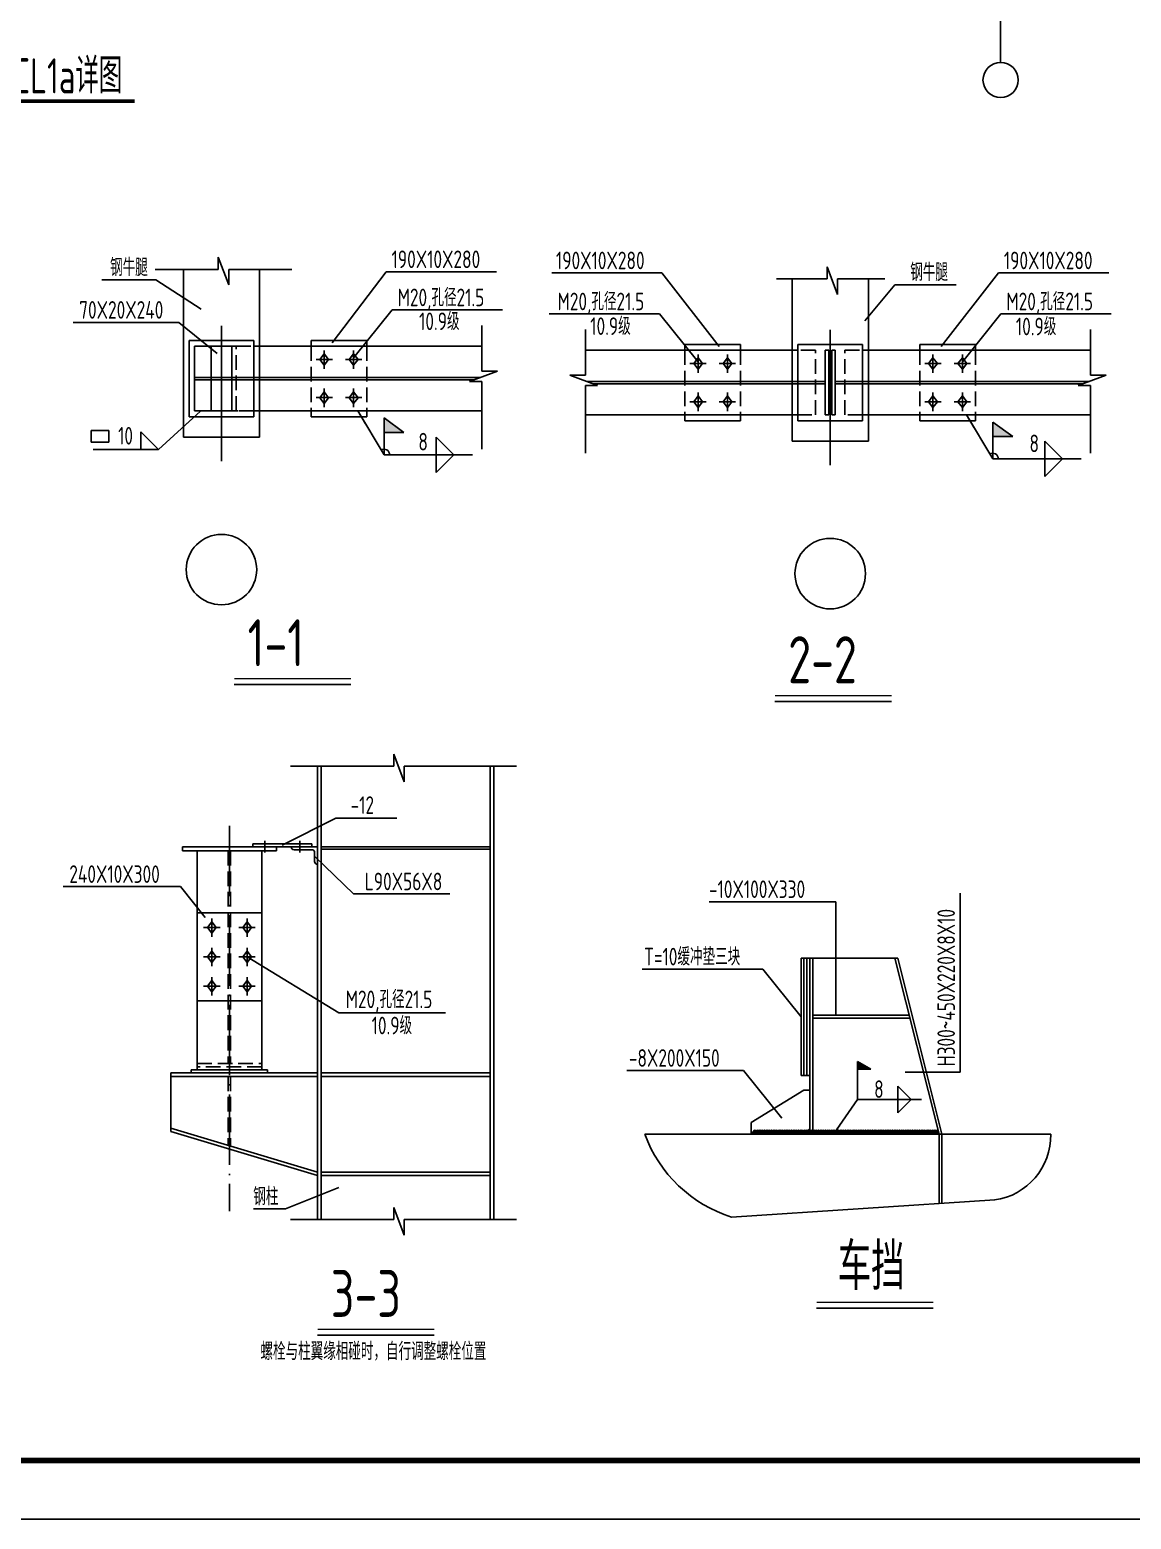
# Model space of a CAD drawing. Extents: x 9834882 to 10005569, y 1691670 to 2510806.
# Drawn here: x 9931964 to 9960096, y 2065545 to 2103584 of the extents above; entities that cross this region are included whole.
import ezdxf
from ezdxf.enums import TextEntityAlignment as Align

# ---------------------------------------------------------------- set-up
doc = ezdxf.new("R2010")
doc.units = 0
doc.header["$LTSCALE"] = 1000
doc.header["$MEASUREMENT"] = 0
for name, pattern in [('ACAD_ISO04W100', [30.5, 24, -3, 0.5, -3]), ('DASH', [0.35, 0.25, -0.1]), ('DOTE', [2.42, 2, -0.2, 0.02, -0.2])]:
    doc.linetypes.add(name, pattern=pattern)
doc.layers.get('0').update_dxf_attribs({"linetype": 'CONTINUOUS'})
for name, color, linetype in [('00-MS', 6, 'CONTINUOUS'), ('1-dcl', 4, 'CONTINUOUS'), ('ADIM', 3, 'CONTINUOUS'), ('AXIS', 3, 'CONTINUOUS'), ('AXIS_TEXT', 7, 'CONTINUOUS'), ('DIM', 3, 'CONTINUOUS'), ('DIM_SYMB', 3, 'CONTINUOUS'), ('DOTE', 8, 'DOTE'), ('LAYER1', 7, 'CONTINUOUS'), ('PUB_TITLE', 4, 'CONTINUOUS'), ('TEXT', 7, 'CONTINUOUS'), ('THICK', 6, 'CONTINUOUS'), ('THIN', 7, 'CONTINUOUS'), ('一般文字', 6, 'CONTINUOUS')]:
    doc.layers.add(name, color=color, linetype=linetype)
doc.styles.add('_HZTXT', font='atssdeng.shx', dxfattribs={"width": 0.8, "bigfont": 'atssdchn.shx'})
doc.styles.add('COMPLEX', font='COMPLEX')
doc.styles.add('hztxt', font='atssdeng.shx', dxfattribs={"width": 0.7, "height": 10, "bigfont": 'atssdchn.shx'})

# ---------------------------------------------------------------- blocks, each defined once
blk = doc.blocks.new('_AXISO')
blk.add_circle((0, 0), 0.5)
at = {"layer": 'AXIS_TEXT', "style": 'COMPLEX', "width": 1.041667}
blk.add_attdef('A', text='', height=0.56, dxfattribs=at).set_placement((-0.25, -0.28), (0.25, -0.28), align=Align.FIT)
blk = doc.blocks.new('A$C59744BDE')
at = {"layer": 'ADIM', "linetype": 'ByBlock'}
for p, q in [((0.75, 1.95), (0, 0.97)), ((0, 0.97), (0.75, 0)), ((1.5, 0.97), (0.75, 1.95)), ((0.75, 0), (1.5, 0.97))]:
    blk.add_line(p, q, dxfattribs=at)
blk = doc.blocks.new('5D5FF5G5FG4')
at = {"layer": 'DIM'}
blk.add_hatch(color=256, dxfattribs=at).paths.add_polyline_path([(6307558.3, 1862893.3), (6307558.3, 1862844.3), (6307626.2, 1862844.3)])
for p, q in [((6307326.8, 1863092.6), (6307382.8, 1863092.6)), ((6307354.8, 1863060.7), (6307354.8, 1863123.4)), ((6307426.8, 1863092.6), (6307482.8, 1863092.6)), ((6307454.8, 1863060.7), (6307454.8, 1863123.4)), ((6307354.8, 1862930.7), (6307354.8, 1862993.4)), ((6307454.8, 1862930.7), (6307454.8, 1862993.4)), ((6307326.8, 1862962.6), (6307382.8, 1862962.6)), ((6307426.8, 1862962.6), (6307482.8, 1862962.6))]:
    blk.add_line(p, q)
at = {"layer": '00-MS'}
for p, q in [((6306874.9, 1862827.6), (6306874.9, 1863399.4)), ((6307134.8, 1862827.6), (6307134.8, 1863399.4)), ((6306894.9, 1863157.6), (6306894.9, 1862897.6)), ((6306894.9, 1863157.6), (6307114.8, 1863157.6)), ((6307114.8, 1863157.6), (6307114.8, 1862897.6)), ((6307309.8, 1863157.6), (6307499.8, 1863157.6)), ((6307309.8, 1863157.6), (6307309.8, 1863137.6)), ((6307499.8, 1863157.6), (6307499.8, 1863137.6)), ((6307061.8, 1863137.6), (6306912.9, 1863137.6)), ((6306912.9, 1863137.6), (6306912.9, 1862917.6)), ((6307039.8, 1863137.6), (6306969.8, 1863137.6)), ((6306969.8, 1863137.6), (6306969.8, 1862917.6)), ((6307039.8, 1862917.6), (6307039.8, 1863137.6)), ((6307114.8, 1863137.6), (6307891.1, 1863137.6)), ((6306912.9, 1863031.6), (6307887.3, 1863031.6)), ((6306912.9, 1863023.6), (6307865.9, 1863023.6)), ((6306894.9, 1862897.6), (6307114.8, 1862897.6)), ((6307061.8, 1862917.6), (6306912.9, 1862917.6)), ((6306969.8, 1862917.6), (6307039.8, 1862917.6)), ((6307114.8, 1862917.6), (6307891.1, 1862917.6)), ((6307309.8, 1862917.6), (6307309.8, 1862897.6)), ((6307309.8, 1862897.6), (6307499.8, 1862897.6)), ((6307499.8, 1862917.6), (6307499.8, 1862897.6)), ((6307134.8, 1862827.6), (6306874.9, 1862827.6))]:
    blk.add_line(p, q, dxfattribs=at)
at = {"layer": '00-MS', "linetype": 'DASH', "ltscale": 0.2}
for p, q in [((6307054.8, 1863137.6), (6307114.8, 1863137.6)), ((6307054.8, 1862917.6), (6307054.8, 1863137.6)), ((6307309.8, 1863137.6), (6307309.8, 1862917.6)), ((6307499.8, 1863137.6), (6307499.8, 1862917.6)), ((6307114.8, 1862917.6), (6307054.8, 1862917.6))]:
    blk.add_line(p, q, dxfattribs=at)
at = {"layer": 'DIM'}
for p, q in [((6306780.8, 1863363.6), (6306597.3, 1863363.6)), ((6306935.3, 1863263.7), (6306780.8, 1863363.6)), ((6307382, 1863148.9), (6307565.8, 1863391.2)), ((6307565.8, 1863391.2), (6307940.9, 1863391.2)), ((6307456, 1863099.1), (6307586.4, 1863261.3)), ((6307586.4, 1863261.3), (6307961.6, 1863261.3)), ((6306859.8, 1863218.8), (6306499.6, 1863218.8)), ((6306990.2, 1863112.7), (6306859.8, 1863218.8)), ((6307004.8, 1862746.4), (6307004.8, 1863206.8)), ((6306933.6, 1862916.9), (6306790.3, 1862785.6)), ((6306933.6, 1862916.9), (6306883.1, 1862870.7)), ((6307468.8, 1862917.3), (6307558.3, 1862767.6)), ((6307468.8, 1862917.3), (6307495.2, 1862873.3)), ((6307558.3, 1862893.3), (6307626.2, 1862844.3)), ((6307558.3, 1862767.6), (6307558.3, 1862893.3)), ((6306561.2, 1862850.5), (6306621.2, 1862850.5)), ((6306561.2, 1862810.5), (6306561.2, 1862850.5)), ((6306621.2, 1862850.5), (6306621.2, 1862810.5)), ((6306790.3, 1862785.6), (6306730.3, 1862845.6)), ((6306730.3, 1862845.6), (6306730.3, 1862785.6)), ((6307626.2, 1862844.3), (6307558.3, 1862844.3)), ((6306621.2, 1862810.5), (6306561.2, 1862810.5)), ((6306790.3, 1862785.6), (6306568.3, 1862785.6)), ((6307735.9, 1862827.6), (6307795.8, 1862767.6)), ((6307735.9, 1862707.6), (6307735.9, 1862827.6)), ((6307558.3, 1862767.6), (6307859.6, 1862767.6)), ((6307795.8, 1862767.6), (6307735.9, 1862707.6))]:
    blk.add_line(p, q, dxfattribs=at)
blk.add_ellipse((6307558.3, 1862767.6), major_axis=(19.4, 0), ratio=1, start_param=-0.001172, end_param=2.108374, dxfattribs=at)
at = {"layer": 'LAYER1', "color": 3}
for p, q in [((6306994, 1863399.4), (6306779.3, 1863399.4)), ((6306994, 1863440.8), (6306994, 1863399.4)), ((6307029.5, 1863346.2), (6306994, 1863440.8)), ((6307029.5, 1863399.4), (6307029.5, 1863346.2)), ((6307244.5, 1863399.4), (6307029.5, 1863399.4)), ((6307891.1, 1863208.4), (6307891.1, 1863053)), ((6307944.3, 1863053), (6307849.7, 1863017.5)), ((6307891.1, 1863053), (6307944.3, 1863053)), ((6307849.7, 1863017.5), (6307891.1, 1863017.5)), ((6307891.1, 1863017.5), (6307891.1, 1862786.8))]:
    blk.add_line(p, q, dxfattribs=at)
at = {"layer": 'TEXT', "color": 3}
blk.add_line((6307048.5, 1861985.9), (6307445.8, 1861985.9), dxfattribs=at)
at = {"layer": 'TEXT', "color": 3, "const_width": 5}
blk.add_lwpolyline([(6307048.5, 1862005.9), (6307445.8, 1862005.9)], dxfattribs=at)
at = {"extrusion": (0, 0, -1), "xscale": 19.99799690581858, "yscale": 19.99799689673819, "zscale": -19.99799689905346}
for p in [(-6307369.8, 1863073.1), (-6307469.8, 1863073.1), (-6307369.8, 1862943.1), (-6307469.8, 1862943.1)]:
    blk.add_blockref('A$C59744BDE', p, dxfattribs=at)
at = {"layer": 'AXIS', "xscale": 239.9759628726169, "yscale": 239.9759627610911, "zscale": 239.9759627886415}
blk.add_blockref('_AXISO', (6307004.8, 1862377), dxfattribs=at)
at = {"layer": 'TEXT', "style": 'hztxt', "width": 0.75}
for s, height, p in [('190X10X280', 59.99, (6307584, 1863403.7)), ('钢牛腿', 59.99, (6306625.4, 1863376.2)), ('70X20X240', 59.99, (6306520.2, 1863231.4)), ('M20,孔径21.5', 59.99, (6307604.6, 1863273.8)), ('10.9级', 59.99, (6307677.6, 1863192.5)), ('1-1', 159.98, (6307093.8, 1862048))]:
    blk.add_text(s, height=height, dxfattribs=at).set_placement(p)
for s, height, p in [('10', 59.99, (6306703.5, 1862832.8)), ('8', 60, (6307707.8, 1862812.6))]:
    blk.add_text(s, height=height, dxfattribs=at).set_placement(p, align=Align.MIDDLE_RIGHT)
blk = doc.blocks.new('32F1G53F4HF4H')
at = {"layer": 'DIM'}
blk.add_hatch(color=256, dxfattribs=at).paths.add_polyline_path([(6306769.6, 1860100.9), (6306769.6, 1860051.9), (6306837.5, 1860051.9)])
for p, q in [((6305794.1, 1860300.3), (6305738.2, 1860300.3)), ((6305766.2, 1860268.3), (6305766.2, 1860331)), ((6305894.1, 1860300.3), (6305838.1, 1860300.3)), ((6305866.1, 1860268.3), (6305866.1, 1860331)), ((6306538.1, 1860300.3), (6306594.1, 1860300.3)), ((6306566.1, 1860268.3), (6306566.1, 1860331)), ((6306638.1, 1860300.3), (6306694.1, 1860300.3)), ((6306666.1, 1860268.3), (6306666.1, 1860331)), ((6305766.2, 1860138.3), (6305766.2, 1860201)), ((6305866.1, 1860138.3), (6305866.1, 1860201)), ((6306566.1, 1860138.3), (6306566.1, 1860201)), ((6306666.1, 1860138.3), (6306666.1, 1860201)), ((6305794.1, 1860170.3), (6305738.2, 1860170.3)), ((6305894.1, 1860170.3), (6305838.1, 1860170.3)), ((6306538.1, 1860170.3), (6306594.1, 1860170.3)), ((6306638.1, 1860170.3), (6306694.1, 1860170.3))]:
    blk.add_line(p, q)
at = {"layer": '00-MS'}
for p, q in [((6306086.1, 1860035.3), (6306086.1, 1860588.7)), ((6306346.1, 1860035.3), (6306346.1, 1860588.7)), ((6305911.1, 1860365.3), (6305721.2, 1860365.3)), ((6305721.2, 1860365.3), (6305721.2, 1860345.3)), ((6305911.1, 1860365.3), (6305911.1, 1860345.3)), ((6306106.1, 1860365.3), (6306326.1, 1860365.3)), ((6306106.1, 1860365.3), (6306106.1, 1860105.3)), ((6306326.1, 1860365.3), (6306326.1, 1860105.3)), ((6306521.1, 1860365.3), (6306521.1, 1860345.3)), ((6306521.1, 1860365.3), (6306711.1, 1860365.3)), ((6306711.1, 1860365.3), (6306711.1, 1860345.3)), ((6306106.1, 1860345.3), (6305382.5, 1860345.3)), ((6306199.1, 1860345.3), (6306211.1, 1860345.3)), ((6306199.1, 1860125.3), (6306199.1, 1860345.3)), ((6306211.1, 1860345.3), (6306211.1, 1860125.3)), ((6306233.1, 1860345.3), (6306221.1, 1860345.3)), ((6306221.1, 1860345.3), (6306221.1, 1860125.3)), ((6306233.1, 1860125.3), (6306233.1, 1860345.3)), ((6306326.1, 1860345.3), (6307102.3, 1860345.3)), ((6306199.1, 1860239.3), (6305386.3, 1860239.3)), ((6306199.1, 1860231.3), (6305407.6, 1860231.3)), ((6306233.1, 1860239.3), (6307098.5, 1860239.3)), ((6306233.1, 1860231.3), (6307077.2, 1860231.3)), ((6306106.1, 1860125.3), (6305382.5, 1860125.3)), ((6305721.2, 1860125.3), (6305721.2, 1860105.3)), ((6305911.1, 1860105.3), (6305721.2, 1860105.3)), ((6305911.1, 1860125.3), (6305911.1, 1860105.3)), ((6306106.1, 1860105.3), (6306326.1, 1860105.3)), ((6306211.1, 1860125.3), (6306199.1, 1860125.3)), ((6306221.1, 1860125.3), (6306233.1, 1860125.3)), ((6306326.1, 1860125.3), (6307102.3, 1860125.3)), ((6306521.1, 1860125.3), (6306521.1, 1860105.3)), ((6306521.1, 1860105.3), (6306711.1, 1860105.3)), ((6306711.1, 1860125.3), (6306711.1, 1860105.3)), ((6306346.1, 1860035.3), (6306086.1, 1860035.3))]:
    blk.add_line(p, q, dxfattribs=at)
at = {"layer": '00-MS', "linetype": 'DASH', "ltscale": 0.2}
for p, q in [((6305721.2, 1860345.3), (6305721.2, 1860125.3)), ((6305911.1, 1860345.3), (6305911.1, 1860125.3)), ((6306166.1, 1860345.3), (6306103.1, 1860345.3)), ((6306166.1, 1860125.3), (6306166.1, 1860345.3)), ((6306266.1, 1860345.3), (6306326.1, 1860345.3)), ((6306266.1, 1860125.3), (6306266.1, 1860345.3)), ((6306521.1, 1860345.3), (6306521.1, 1860125.3)), ((6306711.1, 1860345.3), (6306711.1, 1860125.3)), ((6306103.1, 1860125.3), (6306166.1, 1860125.3)), ((6306326.1, 1860125.3), (6306266.1, 1860125.3))]:
    blk.add_line(p, q, dxfattribs=at)
at = {"layer": 'DIM'}
for p, q in [((6305642.9, 1860608.7), (6305267.8, 1860608.7)), ((6305838, 1860358.7), (6305642.9, 1860608.7)), ((6306594.2, 1860358.7), (6306789.3, 1860608.7)), ((6306789.3, 1860608.7), (6307164.5, 1860608.7)), ((6306334.3, 1860445.7), (6306436.3, 1860568.7)), ((6306436.3, 1860568.7), (6306644.9, 1860568.7)), ((6305634.5, 1860469), (6305259.4, 1860469)), ((6305764.9, 1860306.8), (6305634.5, 1860469)), ((6306667.3, 1860306.8), (6306797.7, 1860469)), ((6306797.7, 1860469), (6307172.9, 1860469)), ((6306216.1, 1859954.1), (6306216.1, 1860414.5)), ((6306680.1, 1860125), (6306706.4, 1860080.9)), ((6306680.1, 1860125), (6306769.6, 1859975.3)), ((6306769.6, 1859975.3), (6306769.6, 1860100.9)), ((6306769.6, 1860100.9), (6306837.5, 1860051.9)), ((6306837.5, 1860051.9), (6306769.6, 1860051.9)), ((6306947.1, 1859915.3), (6306947.1, 1860035.3)), ((6306947.1, 1860035.3), (6307007.1, 1859975.3)), ((6306769.6, 1859975.3), (6307070.8, 1859975.3)), ((6307007.1, 1859975.3), (6306947.1, 1859915.3))]:
    blk.add_line(p, q, dxfattribs=at)
blk.add_ellipse((6306769.6, 1859975.3), major_axis=(19.4, 0.1), ratio=1, start_param=-0.005328, end_param=2.104217, dxfattribs=at)
at = {"layer": 'LAYER1', "color": 3}
for p, q in [((6306205.3, 1860630), (6306205.3, 1860588.7)), ((6306240.7, 1860535.5), (6306205.3, 1860630)), ((6306205.3, 1860588.7), (6306033.1, 1860588.7)), ((6306240.7, 1860588.7), (6306240.7, 1860535.5)), ((6306401.6, 1860588.7), (6306240.7, 1860588.7)), ((6305382.5, 1860416.1), (6305382.5, 1860260.6)), ((6307102.3, 1860416.1), (6307102.3, 1860260.6)), ((6305329.3, 1860260.6), (6305423.9, 1860225.2)), ((6305382.5, 1860260.6), (6305329.3, 1860260.6)), ((6307155.5, 1860260.6), (6307060.9, 1860225.2)), ((6307102.3, 1860260.6), (6307155.5, 1860260.6)), ((6305382.5, 1860225.2), (6305382.5, 1859994.5)), ((6305423.9, 1860225.2), (6305382.5, 1860225.2)), ((6307060.9, 1860225.2), (6307102.3, 1860225.2)), ((6307102.3, 1860225.2), (6307102.3, 1859994.5))]:
    blk.add_line(p, q, dxfattribs=at)
at = {"layer": 'TEXT', "color": 3}
blk.add_line((6306027.6, 1859149.5), (6306424.9, 1859149.5), dxfattribs=at)
at = {"layer": 'TEXT', "color": 3, "const_width": 5}
blk.add_lwpolyline([(6306027.6, 1859169.4), (6306424.9, 1859169.4)], dxfattribs=at)
at = {"xscale": 19.99799693003297, "yscale": 19.9979969067499, "zscale": 19.99799689905347}
for p in [(6305751.2, 1860280.8), (6305851.1, 1860280.8), (6305751.2, 1860150.8), (6305851.1, 1860150.8)]:
    blk.add_blockref('A$C59744BDE', p, dxfattribs=at)
at = {"extrusion": (0, 0, -1), "xscale": 19.99799693003297, "yscale": 19.9979969067499, "zscale": -19.99799689905347}
for p in [(-6306581.1, 1860280.8), (-6306681.1, 1860280.8), (-6306581.1, 1860150.8), (-6306681.1, 1860150.8)]:
    blk.add_blockref('A$C59744BDE', p, dxfattribs=at)
at = {"layer": 'AXIS', "xscale": 239.9759631603956, "yscale": 239.9759628809988, "zscale": 239.9759627886416}
blk.add_blockref('_AXISO', (6306216.1, 1859584.7), dxfattribs=at)
at = {"layer": 'TEXT', "style": 'hztxt', "width": 0.75}
for s, height, p in [('190X10X280', 59.99, (6305282.1, 1860621.2)), ('190X10X280', 59.99, (6306807.5, 1860621.2)), ('钢牛腿', 59.99, (6306488.8, 1860581.2)), ('M20,孔径21.5', 59.99, (6305287.5, 1860481.5)), ('M20,孔径21.5', 59.99, (6306815.9, 1860481.5)), ('10.9级', 59.99, (6305398.9, 1860397.5)), ('10.9级', 59.99, (6306848.4, 1860396.3)), ('2-2', 159.98, (6306072.8, 1859211.5))]:
    blk.add_text(s, height=height, dxfattribs=at).set_placement(p)
blk.add_text('8', height=60, dxfattribs=at).set_placement((6306927.1, 1860028.3), align=Align.MIDDLE_RIGHT)
blk = doc.blocks.new('32D1F354G5G')
for p, q in [((6309350.5, 1860509.8), (6309294.5, 1860509.8)), ((6309322.5, 1860477.9), (6309322.5, 1860540.6)), ((6309414.5, 1860509.8), (6309470.5, 1860509.8)), ((6309442.5, 1860477.9), (6309442.5, 1860540.6)), ((6309350.5, 1860409.9), (6309294.5, 1860409.9)), ((6309322.5, 1860377.9), (6309322.5, 1860440.6)), ((6309414.5, 1860409.9), (6309470.5, 1860409.9)), ((6309442.5, 1860377.9), (6309442.5, 1860440.6)), ((6309350.5, 1860309.9), (6309294.5, 1860309.9)), ((6309322.5, 1860277.9), (6309322.5, 1860340.6)), ((6309414.5, 1860309.9), (6309470.5, 1860309.9)), ((6309442.5, 1860277.9), (6309442.5, 1860340.6))]:
    blk.add_line(p, q)
at = {"layer": '00-MS'}
for p, q in [((6309682.5, 1861058.8), (6309682.5, 1859515.4)), ((6309694.5, 1861058.8), (6309694.5, 1859515.4)), ((6310270.4, 1861058.8), (6310270.4, 1859515.4)), ((6310282.4, 1861058.8), (6310282.4, 1859515.4)), ((6309462.5, 1860784.8), (6309462.5, 1860794.8)), ((6309462.5, 1860794.8), (6309662.5, 1860794.8)), ((6309462.5, 1860784.8), (6309662.5, 1860784.8)), ((6309592.5, 1860784.8), (6309682.5, 1860784.8)), ((6309602.5, 1860774.8), (6309662.5, 1860774.8)), ((6309662.5, 1860794.8), (6309662.5, 1860784.8)), ((6309662.5, 1860794.8), (6309662.5, 1860784.8)), ((6309672.5, 1860764.8), (6309672.5, 1860734.8)), ((6309694.5, 1860784.8), (6310270.4, 1860784.8)), ((6309694.5, 1860776.8), (6310270.4, 1860776.8)), ((6309682.5, 1860724.8), (6309682.5, 1860724.8)), ((6309182.5, 1860014.9), (6309182.5, 1859814.9)), ((6309682.5, 1860014.9), (6309182.5, 1860014.9)), ((6309682.5, 1860002.9), (6309182.5, 1860002.9)), ((6309694.5, 1860014.9), (6310270.4, 1860014.9)), ((6309694.5, 1860002.9), (6310270.4, 1860002.9)), ((6309682.5, 1859676.9), (6309182.5, 1859826.9)), ((6309682.5, 1859664.9), (6309182.5, 1859814.9)), ((6309694.5, 1859676.9), (6310270.4, 1859676.9)), ((6309694.5, 1859664.9), (6310270.4, 1859664.9))]:
    blk.add_line(p, q, dxfattribs=at)
for centre, start_param, end_param in [((6309602.5, 1860784.8), 0.02366, 1.594457), ((6309662.5, 1860764.8), 3.165253, 4.736049), ((6309682.5, 1860734.8), 0.02366, 1.594457)]:
    blk.add_ellipse(centre, major_axis=(-10, 0.24), ratio=1, start_param=start_param, end_param=end_param, dxfattribs=at)
at = {"layer": '1-dcl'}
for p, q in [((6309222.5, 1860770.8), (6309222.5, 1860784.8)), ((6309222.5, 1860784.8), (6309542.5, 1860784.8)), ((6309542.5, 1860770.8), (6309222.5, 1860770.8)), ((6309272.5, 1860024.9), (6309272.5, 1860770.8)), ((6309492.5, 1860024.9), (6309492.5, 1860770.8)), ((6309542.5, 1860784.8), (6309542.5, 1860770.8)), ((6309272.5, 1860559.8), (6309492.5, 1860559.8)), ((6309272.5, 1860259.9), (6309492.5, 1860259.9)), ((6309252.5, 1860024.9), (6309512.5, 1860024.9)), ((6309252.5, 1860014.9), (6309252.5, 1860024.9)), ((6309512.5, 1860014.9), (6309252.5, 1860014.9)), ((6309512.5, 1860024.9), (6309512.5, 1860014.9))]:
    blk.add_line(p, q, dxfattribs=at)
at = {"layer": '1-dcl', "linetype": 'DASH', "ltscale": 0.2}
for p, q in [((6309378.5, 1860770.8), (6309378.5, 1860046.9)), ((6309386.5, 1860770.8), (6309386.5, 1860046.9)), ((6309272.5, 1860046.9), (6309492.5, 1860046.9)), ((6309272.5, 1860034.9), (6309272.5, 1860046.9)), ((6309492.5, 1860046.9), (6309492.5, 1860034.9)), ((6309492.5, 1860034.9), (6309272.5, 1860034.9)), ((6309378.5, 1860002.9), (6309378.5, 1859768.1)), ((6309386.5, 1860002.9), (6309386.5, 1859765.7))]:
    blk.add_line(p, q, dxfattribs=at)
at = {"layer": 'DIM', "linetype": 'ACAD_ISO04W100', "ltscale": 0.01}
blk.add_line((6309382.5, 1860856.5), (6309382.5, 1859544.4), dxfattribs=at)
at = {"layer": 'DIM'}
for p, q in [((6309562.5, 1860789.8), (6309744.3, 1860882)), ((6309744.3, 1860882), (6309952.2, 1860882)), ((6309674.9, 1860750.1), (6309805.3, 1860624.1)), ((6309215.9, 1860649.8), (6308816.1, 1860649.8)), ((6309299.8, 1860543.4), (6309215.9, 1860649.8)), ((6309805.3, 1860624.1), (6310132.9, 1860624.1)), ((6309442.5, 1860409.9), (6309755.5, 1860219.5)), ((6309755.5, 1860219.5), (6310118.5, 1860219.5)), ((6309754.7, 1859625), (6309572.8, 1859551.4)), ((6309572.8, 1859551.4), (6309463.9, 1859551.4))]:
    blk.add_line(p, q, dxfattribs=at)
at = {"layer": 'LAYER1', "color": 3}
for p, q in [((6309942.1, 1861100.2), (6309942.1, 1861058.8)), ((6309977.6, 1861005.6), (6309942.1, 1861100.2)), ((6309942.1, 1861058.8), (6309590.1, 1861058.8)), ((6309977.6, 1861058.8), (6309977.6, 1861005.6)), ((6310360.1, 1861058.8), (6309977.6, 1861058.8)), ((6309942.1, 1859556.8), (6309942.1, 1859515.4)), ((6309977.6, 1859462.2), (6309942.1, 1859556.8)), ((6309942.1, 1859515.4), (6309590.1, 1859515.4)), ((6309977.6, 1859515.4), (6309977.6, 1859462.2)), ((6310360.1, 1859515.4), (6309977.6, 1859515.4))]:
    blk.add_line(p, q, dxfattribs=at)
at = {"layer": 'TEXT', "color": 3}
blk.add_line((6309682.4, 1859121.5), (6310079.7, 1859121.5), dxfattribs=at)
at = {"layer": 'TEXT', "color": 3, "const_width": 5}
blk.add_lwpolyline([(6309682.4, 1859141.5), (6310079.7, 1859141.5)], dxfattribs=at)
at = {"layer": 'THICK', "linetype": 'Continuous'}
for p, q in [((6309502.5, 1860804.8), (6309502.5, 1860764.8)), ((6309622.5, 1860804.8), (6309622.5, 1860764.8))]:
    blk.add_line(p, q, dxfattribs=at)
at = {"xscale": 19.99799693003297, "yscale": 19.9979969067499, "zscale": 19.99799689905347}
for p in [(6309307.5, 1860490.3), (6309307.5, 1860390.4), (6309307.5, 1860290.4)]:
    blk.add_blockref('A$C59744BDE', p, dxfattribs=at)
at = {"extrusion": (0, 0, -1), "xscale": 19.99799693003297, "yscale": 19.9979969067499, "zscale": -19.99799689905347}
for p in [(-6309457.5, 1860490.3), (-6309457.5, 1860390.4), (-6309457.5, 1860290.4)]:
    blk.add_blockref('A$C59744BDE', p, dxfattribs=at)
at = {"layer": 'TEXT', "style": 'hztxt', "width": 0.75}
for s, height, p in [('-12', 59.99, (6309795, 1860896.7)), ('240X10X300', 59.99, (6308837, 1860661.6)), ('L90X56X8', 59.99, (6309843.2, 1860636.6)), ('M20,孔径21.5', 59.99, (6309778.2, 1860235.2)), ('10.9级', 59.99, (6309866.6, 1860146.1)), ('钢柱', 59.99, (6309463.5, 1859564)), ('3-3', 159.98, (6309727.6, 1859183.5)), ('螺栓与柱翼缘相碰时，自行调整螺栓位置', 59.994, (6309488.1, 1859036.5))]:
    blk.add_text(s, height=height, dxfattribs=at).set_placement(p)
blk = doc.blocks.new('D1F534GG321')
blk.add_hatch(color=256).paths.add_polyline_path([(6271587.4, 1869932), (6271541.5, 1869957.9), (6271541.5, 1869932)])
at = {"color": 4}
for p, q in [((6271349.3, 1869910.3), (6271349.3, 1870310.3)), ((6271349.3, 1870310.3), (6271359.3, 1870310.3)), ((6271359.3, 1869910.3), (6271359.3, 1870310.3)), ((6271359.3, 1870310.3), (6271369.3, 1870310.3)), ((6271359.3, 1870310.3), (6271359.3, 1869910.3)), ((6271369.3, 1869910.3), (6271369.3, 1870310.3)), ((6271369.3, 1870310.3), (6271369.3, 1869910.3)), ((6271369.3, 1870310.3), (6271379.3, 1870310.3)), ((6271379.3, 1870310.3), (6271379.3, 1869910.3)), ((6271359.3, 1869910.3), (6271349.3, 1869910.3)), ((6271369.3, 1869910.3), (6271359.3, 1869910.3)), ((6271379.3, 1869910.3), (6271369.3, 1869910.3)), ((6270817.6, 1869710.3), (6272200, 1869710.3)), ((6271112.9, 1869428.2), (6272008.8, 1869486.3))]:
    blk.add_line(p, q, dxfattribs=at)
at = {"color": 6}
for p, q in [((6271379.3, 1870310.3), (6271379.3, 1869710.3)), ((6271379.3, 1870310.3), (6271679.3, 1870310.3)), ((6271389.3, 1870310.3), (6271389.3, 1869710.3)), ((6271669.3, 1870310.3), (6271819.3, 1869710.3)), ((6271679.3, 1870310.3), (6271829.3, 1869710.3))]:
    blk.add_line(p, q, dxfattribs=at)
at = {"color": 2}
for p, q in [((6271389.3, 1870115.3), (6271718, 1870115.3)), ((6271389.3, 1870105.3), (6271720.5, 1870105.3)), ((6271179.3, 1869750.3), (6271359.3, 1869860.3)), ((6271379.3, 1869860.3), (6271359.3, 1869860.3)), ((6271179.3, 1869750.3), (6271179.3, 1869710.3)), ((6271359.3, 1869710.3), (6271379.3, 1869730.3))]:
    blk.add_line(p, q, dxfattribs=at)
for p, q in [((6271541.5, 1869828.6), (6271541.5, 1869957.9)), ((6271541.5, 1869957.9), (6271587.4, 1869932)), ((6271541.5, 1869932), (6271587.4, 1869932)), ((6271179.3, 1869710.3), (6271192.5, 1869725.7)), ((6271179.3, 1869710.3), (6271359.3, 1869710.3)), ((6271183.3, 1869710.3), (6271196.5, 1869725.7)), ((6271187.3, 1869710.3), (6271200.5, 1869725.7)), ((6271191.3, 1869710.3), (6271204.5, 1869725.7)), ((6271195.3, 1869710.3), (6271208.5, 1869725.7)), ((6271199.3, 1869710.3), (6271212.5, 1869725.7)), ((6271203.3, 1869710.3), (6271216.5, 1869725.7)), ((6271207.3, 1869710.3), (6271220.5, 1869725.7)), ((6271211.3, 1869710.3), (6271224.5, 1869725.7)), ((6271215.3, 1869710.3), (6271228.5, 1869725.7)), ((6271219.3, 1869710.3), (6271232.5, 1869725.7)), ((6271223.3, 1869710.3), (6271236.5, 1869725.7)), ((6271227.3, 1869710.3), (6271240.5, 1869725.7)), ((6271231.3, 1869710.3), (6271244.5, 1869725.7)), ((6271235.3, 1869710.3), (6271248.6, 1869725.7)), ((6271239.3, 1869710.3), (6271252.6, 1869725.7)), ((6271243.3, 1869710.3), (6271256.6, 1869725.7)), ((6271247.3, 1869710.3), (6271260.6, 1869725.7)), ((6271251.3, 1869710.3), (6271264.6, 1869725.7)), ((6271255.3, 1869710.3), (6271268.6, 1869725.7)), ((6271259.3, 1869710.3), (6271272.6, 1869725.7)), ((6271263.3, 1869710.3), (6271276.6, 1869725.7)), ((6271267.3, 1869710.3), (6271280.6, 1869725.7)), ((6271271.3, 1869710.3), (6271284.6, 1869725.7)), ((6271275.3, 1869710.3), (6271288.6, 1869725.7)), ((6271279.3, 1869710.3), (6271292.6, 1869725.7)), ((6271283.3, 1869710.3), (6271296.6, 1869725.7)), ((6271287.3, 1869710.3), (6271300.6, 1869725.7)), ((6271291.3, 1869710.3), (6271304.6, 1869725.7)), ((6271295.3, 1869710.3), (6271308.6, 1869725.7)), ((6271299.3, 1869710.3), (6271312.6, 1869725.7)), ((6271303.3, 1869710.3), (6271316.6, 1869725.7)), ((6271307.3, 1869710.3), (6271320.6, 1869725.7)), ((6271311.3, 1869710.3), (6271324.6, 1869725.7)), ((6271315.3, 1869710.3), (6271328.6, 1869725.7)), ((6271319.3, 1869710.3), (6271332.6, 1869725.7)), ((6271323.3, 1869710.3), (6271336.6, 1869725.7)), ((6271327.3, 1869710.3), (6271340.6, 1869725.7)), ((6271331.3, 1869710.3), (6271344.6, 1869725.7)), ((6271335.3, 1869710.3), (6271348.6, 1869725.7)), ((6271339.3, 1869710.3), (6271352.6, 1869725.7)), ((6271343.3, 1869710.3), (6271356.6, 1869725.7)), ((6271347.3, 1869710.3), (6271360.6, 1869725.7)), ((6271351.3, 1869710.3), (6271364.6, 1869725.7)), ((6271355.3, 1869710.3), (6271368.6, 1869725.7)), ((6271359.3, 1869710.3), (6271372.6, 1869725.7)), ((6271363.3, 1869710.3), (6271376.6, 1869725.7)), ((6271367.3, 1869710.3), (6271380.6, 1869725.7)), ((6271371.3, 1869710.3), (6271384.6, 1869725.7)), ((6271375.3, 1869710.3), (6271388.6, 1869725.7)), ((6271379.3, 1869710.3), (6271392.6, 1869725.7)), ((6271383.3, 1869710.3), (6271396.6, 1869725.7)), ((6271387.3, 1869710.3), (6271400.6, 1869725.7)), ((6271391.3, 1869710.3), (6271404.6, 1869725.7)), ((6271395.3, 1869710.3), (6271408.6, 1869725.7)), ((6271399.3, 1869710.3), (6271412.6, 1869725.7)), ((6271403.3, 1869710.3), (6271416.6, 1869725.7)), ((6271407.3, 1869710.3), (6271420.6, 1869725.7)), ((6271411.3, 1869710.3), (6271424.6, 1869725.7)), ((6271415.3, 1869710.3), (6271428.6, 1869725.7)), ((6271419.3, 1869710.3), (6271432.6, 1869725.7)), ((6271423.3, 1869710.3), (6271436.6, 1869725.7)), ((6271427.3, 1869710.3), (6271440.6, 1869725.7)), ((6271431.3, 1869710.3), (6271444.6, 1869725.7)), ((6271435.3, 1869710.3), (6271448.6, 1869725.7)), ((6271439.3, 1869710.3), (6271452.6, 1869725.7)), ((6271443.3, 1869710.3), (6271456.6, 1869725.7)), ((6271447.3, 1869710.3), (6271460.6, 1869725.7)), ((6271451.3, 1869710.3), (6271464.6, 1869725.7)), ((6271455.3, 1869710.3), (6271468.6, 1869725.7)), ((6271459.3, 1869710.3), (6271472.6, 1869725.7)), ((6271463.3, 1869710.3), (6271476.6, 1869725.7)), ((6271467.3, 1869710.3), (6271480.6, 1869725.7)), ((6271471.3, 1869710.3), (6271484.6, 1869725.7)), ((6271475.3, 1869710.3), (6271488.6, 1869725.7)), ((6271479.3, 1869710.3), (6271492.6, 1869725.7)), ((6271483.3, 1869710.3), (6271496.6, 1869725.7)), ((6271487.3, 1869710.3), (6271500.6, 1869725.7)), ((6271491.3, 1869710.3), (6271504.6, 1869725.7)), ((6271495.3, 1869710.3), (6271508.6, 1869725.7)), ((6271499.3, 1869710.3), (6271512.6, 1869725.7)), ((6271503.3, 1869710.3), (6271516.6, 1869725.7)), ((6271507.3, 1869710.3), (6271520.6, 1869725.7)), ((6271511.3, 1869710.3), (6271524.6, 1869725.7)), ((6271515.3, 1869710.3), (6271528.6, 1869725.7)), ((6271519.3, 1869710.3), (6271532.6, 1869725.7)), ((6271523.3, 1869710.3), (6271536.6, 1869725.7)), ((6271527.3, 1869710.3), (6271540.6, 1869725.7)), ((6271531.3, 1869710.3), (6271544.6, 1869725.7)), ((6271535.3, 1869710.3), (6271548.6, 1869725.7)), ((6271539.3, 1869710.3), (6271552.6, 1869725.7)), ((6271543.3, 1869710.3), (6271556.6, 1869725.7)), ((6271547.3, 1869710.3), (6271560.6, 1869725.7)), ((6271551.3, 1869710.3), (6271564.6, 1869725.7)), ((6271555.3, 1869710.3), (6271568.6, 1869725.7)), ((6271559.3, 1869710.3), (6271572.6, 1869725.7)), ((6271563.3, 1869710.3), (6271576.6, 1869725.7)), ((6271567.3, 1869710.3), (6271580.6, 1869725.7)), ((6271571.3, 1869710.3), (6271584.6, 1869725.7)), ((6271575.3, 1869710.3), (6271588.6, 1869725.7)), ((6271579.3, 1869710.3), (6271592.6, 1869725.7)), ((6271583.3, 1869710.3), (6271596.6, 1869725.7)), ((6271587.3, 1869710.3), (6271600.6, 1869725.7)), ((6271591.3, 1869710.3), (6271604.6, 1869725.7)), ((6271595.3, 1869710.3), (6271608.6, 1869725.7)), ((6271599.3, 1869710.3), (6271612.6, 1869725.7)), ((6271603.3, 1869710.3), (6271616.6, 1869725.7)), ((6271607.3, 1869710.3), (6271620.6, 1869725.7)), ((6271611.3, 1869710.3), (6271624.6, 1869725.7)), ((6271615.3, 1869710.3), (6271628.6, 1869725.7)), ((6271619.3, 1869710.3), (6271632.6, 1869725.7)), ((6271623.3, 1869710.3), (6271636.6, 1869725.7)), ((6271627.3, 1869710.3), (6271640.6, 1869725.7)), ((6271631.3, 1869710.3), (6271644.6, 1869725.7)), ((6271635.3, 1869710.3), (6271648.6, 1869725.7)), ((6271639.3, 1869710.3), (6271652.6, 1869725.7)), ((6271643.3, 1869710.3), (6271656.6, 1869725.7)), ((6271647.3, 1869710.3), (6271660.6, 1869725.7)), ((6271651.3, 1869710.3), (6271664.6, 1869725.7)), ((6271655.3, 1869710.3), (6271668.6, 1869725.7)), ((6271659.3, 1869710.3), (6271672.6, 1869725.7)), ((6271663.3, 1869710.3), (6271676.6, 1869725.7)), ((6271667.3, 1869710.3), (6271680.6, 1869725.7)), ((6271671.3, 1869710.3), (6271684.6, 1869725.7)), ((6271675.3, 1869710.3), (6271688.6, 1869725.7)), ((6271679.3, 1869710.3), (6271692.6, 1869725.7)), ((6271683.3, 1869710.3), (6271696.6, 1869725.7)), ((6271687.3, 1869710.3), (6271700.6, 1869725.7)), ((6271691.3, 1869710.3), (6271704.6, 1869725.7)), ((6271695.3, 1869710.3), (6271708.6, 1869725.7)), ((6271699.3, 1869710.3), (6271712.6, 1869725.7)), ((6271703.3, 1869710.3), (6271716.6, 1869725.7)), ((6271707.3, 1869710.3), (6271720.6, 1869725.7)), ((6271711.3, 1869710.3), (6271724.6, 1869725.7)), ((6271715.3, 1869710.3), (6271728.6, 1869725.7)), ((6271719.3, 1869710.3), (6271732.6, 1869725.7)), ((6271723.3, 1869710.3), (6271736.6, 1869725.7)), ((6271727.3, 1869710.3), (6271740.6, 1869725.7)), ((6271731.3, 1869710.3), (6271744.6, 1869725.7)), ((6271735.3, 1869710.3), (6271748.6, 1869725.7)), ((6271739.3, 1869710.3), (6271752.6, 1869725.7)), ((6271743.3, 1869710.3), (6271756.6, 1869725.7)), ((6271747.3, 1869710.3), (6271760.6, 1869725.7)), ((6271751.3, 1869710.3), (6271764.6, 1869725.7)), ((6271755.3, 1869710.3), (6271768.6, 1869725.7)), ((6271759.3, 1869710.3), (6271772.6, 1869725.7)), ((6271763.3, 1869710.3), (6271776.6, 1869725.7)), ((6271767.3, 1869710.3), (6271780.6, 1869725.7)), ((6271771.3, 1869710.3), (6271784.6, 1869725.7)), ((6271775.3, 1869710.3), (6271788.6, 1869725.7)), ((6271779.3, 1869710.3), (6271792.6, 1869725.7)), ((6271783.3, 1869710.3), (6271796.6, 1869725.7)), ((6271787.3, 1869710.3), (6271800.6, 1869725.7)), ((6271791.3, 1869710.3), (6271804.6, 1869725.7)), ((6271795.3, 1869710.3), (6271808.6, 1869725.7)), ((6271799.3, 1869710.3), (6271812.6, 1869725.7)), ((6271803.3, 1869710.3), (6271815.7, 1869724.7)), ((6271807.3, 1869710.3), (6271816.6, 1869721.1)), ((6271811.3, 1869710.3), (6271817.5, 1869717.5)), ((6271815.3, 1869710.3), (6271818.4, 1869713.9)), ((6271819.3, 1869710.3), (6271819.3, 1869473.2)), ((6271829.3, 1869710.3), (6271829.3, 1869473.2))]:
    blk.add_line(p, q)
at = {"color": 4}
for centre, major_axis, ratio, start_param, end_param in [((6271164.8, 1869778.1), (-288, 275.1), 0.844684, 1.03254, 2.109052), ((6271977.7, 1869706.5), (-222.3, 0.2), 1, 1.711556, 3.159499)]:
    blk.add_ellipse(centre, major_axis=major_axis, ratio=ratio, start_param=start_param, end_param=end_param, dxfattribs=at)
at = {"layer": 'DIM'}
for p, q in [((6271467.3, 1870502), (6271036, 1870502)), ((6271467.3, 1870115.3), (6271467.3, 1870502)), ((6271891.8, 1870531.4), (6271891.8, 1869921.2)), ((6271218.9, 1870272.5), (6270808, 1870272.5)), ((6271349.3, 1870110.3), (6271218.9, 1870272.5)), ((6271153.8, 1869927.4), (6270756.3, 1869927.4)), ((6271284.2, 1869765.2), (6271153.8, 1869927.4)), ((6271891.8, 1869921.2), (6271704.4, 1869921.2))]:
    blk.add_line(p, q, dxfattribs=at)
at = {"layer": 'TEXT', "color": 3}
blk.add_line((6271402.1, 1869117.7), (6271799.4, 1869117.7), dxfattribs=at)
at = {"layer": 'TEXT', "color": 3, "const_width": 5}
blk.add_lwpolyline([(6271402.1, 1869137.7), (6271799.4, 1869137.7)], dxfattribs=at)
at = {"layer": 'THIN'}
for p, q in [((6271679.1, 1869873.6), (6271724.1, 1869828.6)), ((6271679.1, 1869783.6), (6271679.1, 1869873.6)), ((6271460.4, 1869710.3), (6271541.5, 1869828.6)), ((6271541.5, 1869828.6), (6271759.2, 1869828.6)), ((6271724.1, 1869828.6), (6271679.1, 1869783.6)), ((6271460.4, 1869710.3), (6271481.6, 1869741.2))]:
    blk.add_line(p, q, dxfattribs=at)
at = {"layer": 'TEXT', "style": 'hztxt', "width": 0.75}
for s, height, p in [('-10X100X330', 60.002, (6271035.7, 1870514.6)), ('T=10缓冲垫三块', 60, (6270814.6, 1870285.1)), ('-8X200X150', 60, (6270763, 1869939.9)), ('车挡', 159.98, (6271474, 1869179.8))]:
    blk.add_text(s, height=height, dxfattribs=at).set_placement(p)
blk.add_text('H300~450X220X8X10', height=60.002, rotation=90, dxfattribs=at).set_placement((6271873.6, 1869941.6))
blk.add_text('8', height=60, dxfattribs=at).set_placement((6271630.7, 1869863.8), align=Align.MIDDLE_RIGHT)
blk = doc.blocks.new('fd24g4f5h')
at = {"layer": 'DIM_SYMB', "const_width": 12.6, "elevation": 1.8}
blk.add_lwpolyline([(9741450.9, 2108204.7), (9741954.6, 2108204.7)], dxfattribs=at)
at = {"layer": 'DOTE'}
blk.add_line((9744904.1, 2108336.3, 1.4), (9744904.1, 2109449.4, 1.4), dxfattribs=at)
at = {"layer": 'AXIS', "xscale": -120, "yscale": 120, "zscale": 120}
blk.add_blockref('_AXISO', (9744904.1, 2108276.3, 1.4), dxfattribs=at)
at = {"layer": '一般文字', "color": 7, "style": '_HZTXT', "width": 0.7}
blk.add_text('DCL1a详图', height=120, dxfattribs=at).set_placement((9741472.4, 2108230.4, 1.8))

msp = doc.modelspace()

# ---------------------------------------------------------------- linework, layer by layer
at = {"layer": 'PUB_TITLE'}
msp.add_lwpolyline([(9894118.6, 2065544.6), (9983218.6, 2065544.6), (9983218.6, 2128544.6), (9894118.6, 2128544.6)], close=True, dxfattribs=at)
at = {"layer": 'PUB_TITLE', "const_width": 150}
msp.add_lwpolyline([(9897868.6, 2067044.6), (9981718.6, 2067044.6), (9981718.6, 2127044.6), (9897868.6, 2127044.6)], close=True, dxfattribs=at)

# ---------------------------------------------------------------- block references
at = {"xscale": 7.5, "yscale": 7.5, "zscale": 7.5}
for name, p in [('fd24g4f5h', (-63130020.4, -13709770.8)), ('5D5FF5G5FG4', (-37365675.9, -11878030)), ('32F1G53F4HF4H', (-37344212.8, -11857190.8)), ('32D1F354G5G', (-37383304.9, -11873167)), ('D1F534GG321', (-37083457.1, -11947449.8))]:
    msp.add_blockref(name, p, dxfattribs=at)

doc.saveas('drawing.dxf')
